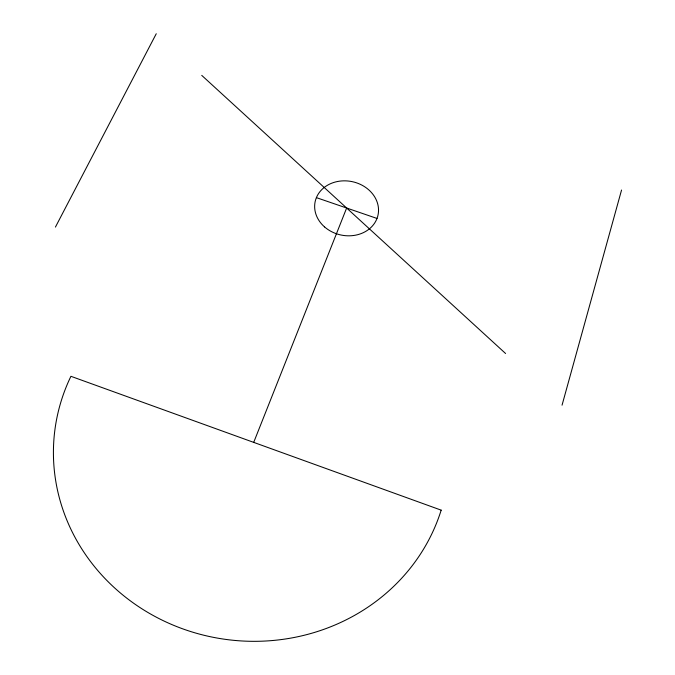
<?xml version="1.0" encoding="UTF-8"?>
<svg xmlns="http://www.w3.org/2000/svg" width="675" height="675" viewBox="0 0 675 675"><rect width="100%" height="100%" fill="white"/><g stroke="black" fill="none" stroke-linecap="round" stroke-linejoin="round"><path stroke-width="1.01" d="M562.047 405.186L621.557 190.029M253.707 442.378L346.646 208.018M55.434 227.078L156.254 33.75M316.398 197.632L377.013 218.447M201.749 75.389L505.583 353.506M441.172 510.148L70.917 376.304A198.02 185.878 6.7 0 0 182.647 628.813A198.02 185.878 6.7 0 0 441.172 510.148M324.574 226.935A32.138 27.262 12 0 0 377.646 216.548A32.138 27.262 12 0 0 337.551 181.499A32.138 27.262 12 0 0 324.574 226.935"/></g></svg>
